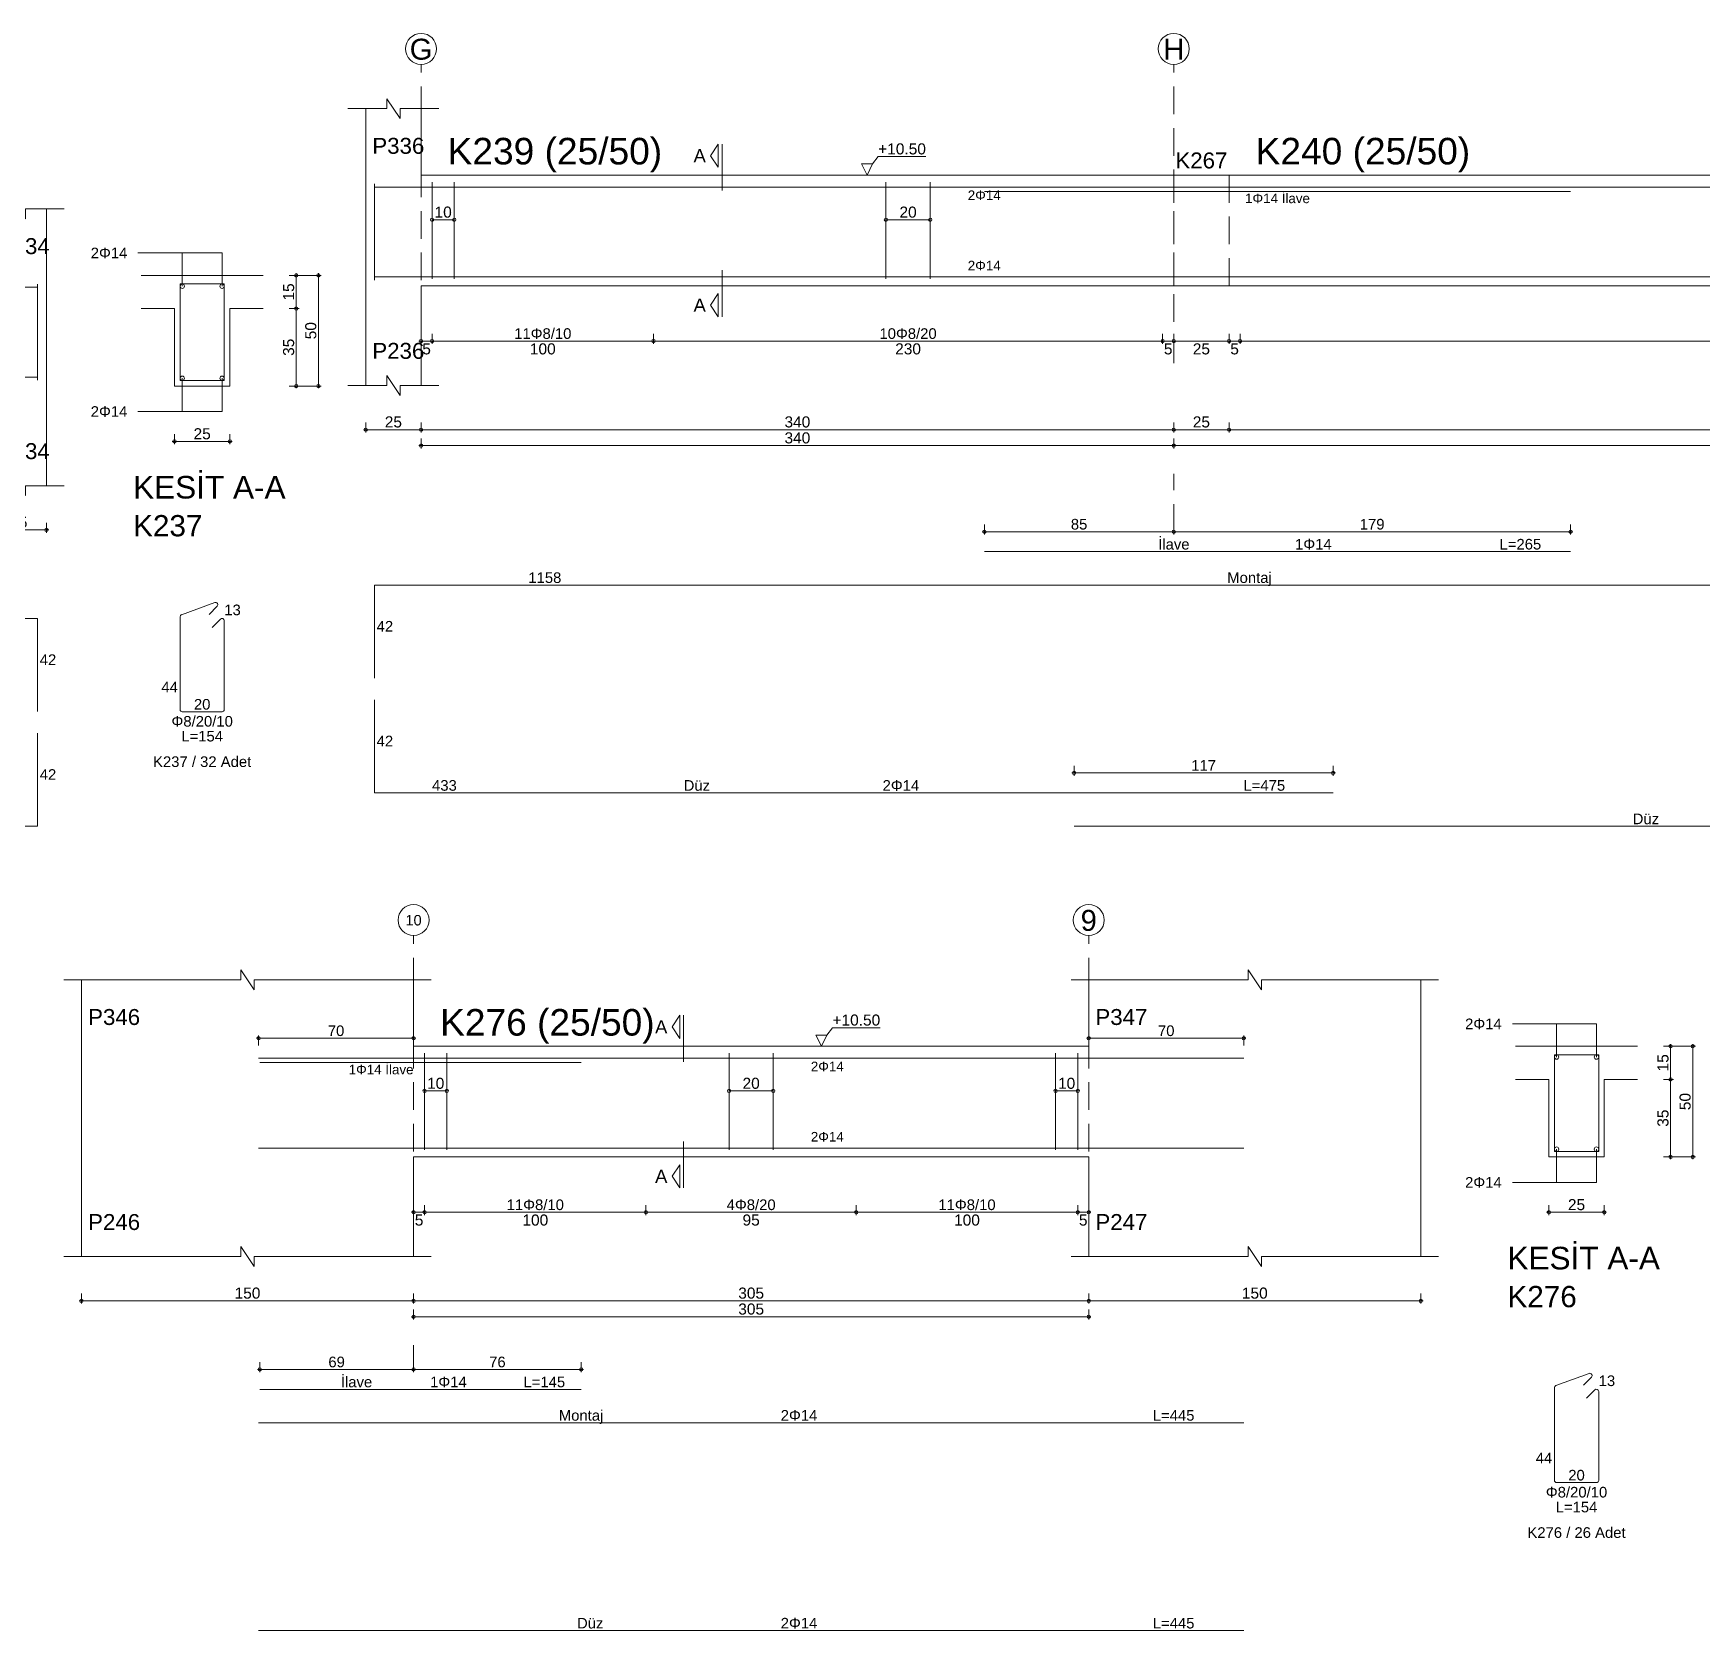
# Model space of a CAD drawing. Header units: millimetres. Extents: x 23801 to 80069, y 9628 to 14137.
# Drawn here: x 59257 to 60387, y 10750 to 11833 of the extents above; entities that cross this region are included whole.
import ezdxf

# ---------------------------------------------------------------- set-up
doc = ezdxf.new("R2010")
doc.units = ezdxf.units.MM
doc.linetypes.add('DASHDOT2', pattern=[12.7, 6.35, -3.175, 0, -3.175])
doc.linetypes.add('DASHED4', pattern=[18.75, 12.5, -6.25])
doc.layers.add('aks', color=251, linetype='DASHDOT2', lineweight=35)
for name, color, linetype in [('Donatı Topl. Uzun. Yazısı', 7, 'Continuous'), ('Donatı Uz. Yazısı', 7, 'Continuous'), ('Donatı Yazısı', 7, 'Continuous'), ('Donatı Çizgisi', 7, 'Continuous'), ('Kiriş', 7, 'Continuous'), ('Standart', 7, 'Continuous'), ('Ölçülendirme', 7, 'Continuous')]:
    doc.layers.add(name, color=color, linetype=linetype)
doc.styles.add('arial_1_18', font='arial.ttf', dxfattribs={"height": 0.2})

# ---------------------------------------------------------------- blocks, each defined once
blk = doc.blocks.new('IDE668Entity7477')
at = {"layer": 'Donatı Çizgisi', "color": 5, "linetype": 'Continuous', "lineweight": 5}
for points in [[(16754.14, 2039.3), (16754.14, 2082.7)], [(16754.14, 2081.3), (17221.14, 2081.3)], [(16780.14, 2039.9), (16780.14, 2083.5)], [(16790.14, 2039.9), (16790.14, 2083.5)], [(16977.64, 2039.9), (16977.64, 2083.5)], [(16997.64, 2039.9), (16997.64, 2083.5)], [(17185.14, 2039.9), (17185.14, 2083.5)], [(17195.14, 2039.9), (17195.14, 2083.5)], [(17221.14, 2039.3), (17221.14, 2082.7)], [(17285.48, 2039.2), (17285.48, 2082.8)], [(17285.48, 2082.8), (17305.48, 2082.8)], [(17305.48, 2039.2), (17305.48, 2082.8)], [(16754.14, 2040.7), (17221.14, 2040.7)], [(17285.48, 2039.2), (17305.48, 2039.2)], [(17286.15, 1933.44), (17301.15, 1938.91)], [(17298.58, 1933.59), (17302.22, 1937.23)], [(16754.14, 1889.7), (16754.14, 1931.7)], [(16754.14, 1931.7), (17221.14, 1931.7)], [(17221.14, 1889.7), (17221.14, 1931.7)], [(17285.48, 1890.62), (17285.48, 1932.49)], [(17299.96, 1927.68), (17303.74, 1931.46)], [(17305.48, 1890.62), (17305.48, 1930.74)], [(17286.5, 1889.6), (17304.46, 1889.6)], [(16754.14, 1837.85), (16754.14, 1879.85)], [(17221.14, 1837.85), (17221.14, 1879.85)], [(16754.14, 1837.85), (17221.14, 1837.85)]]:
    blk.add_lwpolyline(points, dxfattribs=at)
for centre in [(17286.48, 2081.8), (17304.48, 2081.8), (17286.48, 2040.2), (17304.48, 2040.2)]:
    blk.add_circle(centre, 1, dxfattribs=at)
for centre, start, end in [((17301.5, 1937.95), 315, 110), ((17286.5, 1932.49), 110, 180), ((17304.46, 1930.74), 0, 135), ((17286.5, 1890.62), 180, 270), ((17304.46, 1890.62), 270, 0)]:
    blk.add_arc(centre, 1.02, start, end, dxfattribs=at)
at = {"layer": 'Kiriş', "color": 1, "linetype": 'Continuous', "lineweight": 5}
for points in [[(16759.64, 2116.7), (16759.64, 2121.2)], [(16765.64, 2112.2), (16759.64, 2121.2)], [(17209.64, 2116.7), (17209.64, 2121.2)], [(17215.64, 2112.2), (17209.64, 2121.2)], [(16742.14, 2116.7), (16759.64, 2116.7)], [(16750.14, 1991.7), (16750.14, 2116.7)], [(16765.64, 2112.2), (16765.64, 2116.7)], [(16765.64, 2116.7), (16783.14, 2116.7)], [(16775.14, 2086.7), (16775.14, 2116.7)], [(17192.14, 2116.7), (17209.64, 2116.7)], [(17200.14, 2086.7), (17200.14, 2116.7)], [(17215.64, 2116.7), (17233.14, 2116.7)], [(17215.64, 2112.2), (17215.64, 2116.7)], [(17225.14, 1991.7), (17225.14, 2116.7)], [(16775.14, 2086.7), (17200.14, 2086.7)], [(17267.98, 2086.7), (17322.98, 2086.7)], [(17267.98, 2071.7), (17282.98, 2071.7)], [(17282.98, 2036.7), (17282.98, 2071.7)], [(17307.98, 2071.7), (17322.98, 2071.7)], [(17307.98, 2036.7), (17307.98, 2071.7)], [(16775.14, 2036.7), (17200.14, 2036.7)], [(16775.14, 1991.7), (16775.14, 2036.7)], [(17200.14, 1991.7), (17200.14, 2036.7)], [(17282.98, 2036.7), (17307.98, 2036.7)], [(16742.14, 1991.7), (16759.64, 1991.7)], [(16765.64, 1987.2), (16759.64, 1996.2)], [(16759.64, 1991.7), (16759.64, 1996.2)], [(16765.64, 1991.7), (16783.14, 1991.7)], [(16765.64, 1987.2), (16765.64, 1991.7)], [(17192.14, 1991.7), (17209.64, 1991.7)], [(17215.64, 1987.2), (17209.64, 1996.2)], [(17209.64, 1991.7), (17209.64, 1996.2)], [(17215.64, 1991.7), (17233.14, 1991.7)], [(17215.64, 1987.2), (17215.64, 1991.7)]]:
    blk.add_lwpolyline(points, dxfattribs=at)
at = {"layer": 'Ölçülendirme', "color": 1, "linetype": 'Continuous', "lineweight": 5}
for points in [[(16939.89, 2095.45), (16943.39, 2100.7)], [(16943.39, 2090.2), (16939.89, 2095.45)], [(16943.39, 2090.2), (16943.39, 2100.7)], [(16945.14, 2079.7), (16945.14, 2100.7)], [(17033.89, 2091.7), (17036.39, 2095.03)], [(17036.39, 2095.03), (17057.95, 2095.03)], [(17266.48, 2096.8), (17304.48, 2096.8)], [(17286.48, 2081.8), (17286.48, 2096.8)], [(17304.48, 2081.8), (17304.48, 2096.8)], [(17031.39, 2086.7), (17028.89, 2091.7)], [(17028.89, 2091.7), (17033.89, 2091.7)], [(17033.89, 2091.7), (17031.39, 2086.7)], [(17337.98, 2035.7), (17337.98, 2087.7)], [(17347.98, 2035.7), (17347.98, 2087.7)], [(17031.39, 2086.7), (17031.39, 2086.7)], [(17334.73, 2086.7), (17349.23, 2086.7)], [(16780.14, 2066.5), (16790.14, 2066.5)], [(16977.64, 2066.5), (16997.64, 2066.5)], [(17185.14, 2066.5), (17195.14, 2066.5)], [(17334.73, 2071.7), (17339.23, 2071.7)], [(16945.14, 2022.7), (16945.14, 2043.7)], [(17286.48, 2025.2), (17286.48, 2040.2)], [(17304.48, 2025.2), (17304.48, 2040.2)], [(17334.73, 2036.7), (17349.23, 2036.7)], [(16939.89, 2027.95), (16943.39, 2033.2)], [(16943.39, 2022.7), (16939.89, 2027.95)], [(16943.39, 2022.7), (16943.39, 2033.2)], [(17266.48, 2025.2), (17304.48, 2025.2)], [(16775.14, 2010.45), (16775.14, 2014.95)], [(16780.14, 2010.45), (16780.14, 2014.95)], [(16880.14, 2010.45), (16880.14, 2014.95)], [(17095.14, 2010.45), (17095.14, 2014.95)], [(17195.14, 2010.45), (17195.14, 2014.95)], [(17200.14, 2010.45), (17200.14, 2014.95)], [(17282.98, 2010.45), (17282.98, 2014.95)], [(17307.98, 2010.45), (17307.98, 2014.95)], [(16774.14, 2011.7), (17201.14, 2011.7)], [(17281.98, 2011.7), (17308.98, 2011.7)], [(16750.14, 1970.45), (16750.14, 1974.95)], [(16775.14, 1970.45), (16775.14, 1974.95)], [(17200.14, 1970.45), (17200.14, 1974.95)], [(17225.14, 1970.45), (17225.14, 1974.95)], [(16749.14, 1971.7), (17226.14, 1971.7)], [(16775.14, 1963.25), (16775.14, 1967.75)], [(17200.14, 1963.25), (17200.14, 1967.75)], [(16774.14, 1964.5), (17201.14, 1964.5)]]:
    blk.add_lwpolyline(points, dxfattribs=at)
for centre in [(17337.98, 2086.7), (17347.98, 2086.7), (17337.98, 2071.7), (16780.14, 2066.5), (16790.14, 2066.5), (16977.64, 2066.5), (16997.64, 2066.5), (17185.14, 2066.5), (17195.14, 2066.5), (17337.98, 2036.7), (17347.98, 2036.7), (16775.14, 2011.7), (16780.14, 2011.7), (16780.14, 2011.7), (16880.14, 2011.7), (16880.14, 2011.7), (17095.14, 2011.7), (17095.14, 2011.7), (17195.14, 2011.7), (17195.14, 2011.7), (17200.14, 2011.7), (17282.98, 2011.7), (17307.98, 2011.7), (16750.14, 1971.7), (16775.14, 1971.7), (16775.14, 1971.7), (17200.14, 1971.7), (17200.14, 1971.7), (17225.14, 1971.7), (16775.14, 1964.5), (17200.14, 1964.5)]:
    blk.add_circle(centre, 0.75, dxfattribs=at)
at = {"layer": 'Donatı Topl. Uzun. Yazısı', "color": 1, "linetype": 'Continuous', "lineweight": 5, "style": 'arial_1_18'}
for s, p in [('L=551', (17178.96, 1932.66)), ('L=154', (17286.06, 1876.16)), ('L=551', (17178.96, 1838.81))]:
    blk.add_text(s, height=4.8, dxfattribs=at).set_placement(p)
at = {"layer": 'Donatı Uz. Yazısı', "color": 1, "linetype": 'Continuous', "lineweight": 5, "style": 'arial_1_18'}
for s, p in [('467', (16782.16, 1932.66)), ('13', (17305.48, 1933.2)), ('42', (16755.1, 1910.7)), ('42', (17222.1, 1910.7)), ('44', (17277.06, 1898.32)), ('20', (17291.75, 1890.56)), ('42', (16755.1, 1858.85)), ('42', (17222.1, 1858.85)), ('467', (16782.16, 1838.81))]:
    blk.add_text(s, height=4.8, dxfattribs=at).set_placement(p)
at = {"layer": 'Donatı Yazısı', "color": 5, "linetype": 'Continuous', "lineweight": 5, "style": 'arial_1_18'}
for s, p in [('2Φ14', (17245.14, 2094.4)), ('2Φ14', (17245.14, 2022.8)), ('2Φ14', (17001.65, 1932.66)), ('Φ8/20/10', (17281.62, 1882.88)), ('K237 / 32 Adet', (17273.29, 1864.64)), ('2Φ14', (17001.65, 1838.81))]:
    blk.add_text(s, height=4.8, dxfattribs=at).set_placement(p)
for p in [(17014.6, 2075.42), (17014.6, 2043.66)]:
    blk.add_text('2Φ14', height=4.32, rotation=360, dxfattribs=at).set_placement(p)
at = {"layer": 'Donatı Yazısı', "color": 1, "linetype": 'Continuous', "lineweight": 5, "style": 'arial_1_18'}
for s, p in [('Montaj', (16897.46, 1932.66)), ('Düz', (16905.67, 1838.81))]:
    blk.add_text(s, height=4.8, dxfattribs=at).set_placement(p)
at = {"layer": 'Kiriş', "color": 1, "linetype": 'Continuous', "lineweight": 5, "style": 'arial_1_18'}
for s, height, p in [('P330', 7.2, (16753.14, 2096.3)), ('K237 (25/50)', 12, (16787.14, 2091.5)), ('P334', 7.2, (17203.14, 2096.3)), ('P230', 7.2, (16753.14, 2003.7)), ('P234', 7.2, (17203.14, 2003.7)), ('KESİT A-A', 10.2, (17264.28, 1985.9)), ('K237', 9.6, (17264.28, 1968.82))]:
    blk.add_text(s, height=height, dxfattribs=at).set_placement(p)
at = {"layer": 'Ölçülendirme', "color": 1, "linetype": 'Continuous', "lineweight": 5, "style": 'arial_1_18'}
for s, height, p in [('A', 5.95, (16932.25, 2092.48)), ('+10.50', 5, (17036.39, 2096.03)), ('A', 5.95, (16932.25, 2024.98)), ('25', 5, (17291.59, 2012.66)), ('5', 5, (16775.7, 2005.7)), ('100', 5, (16824.32, 2005.7)), ('215', 5, (16981.82, 2005.7)), ('100', 5, (17139.32, 2005.7)), ('5', 5, (17195.7, 2005.7)), ('25', 5, (16758.76, 1972.7)), ('425', 5, (16981.82, 1972.7)), ('25', 5, (17208.76, 1972.7)), ('425', 5, (16981.82, 1965.5))]:
    blk.add_text(s, height=height, dxfattribs=at).set_placement(p)
for s, rotation, p in [('15', 90, (17337.02, 2075.32)), ('10', 360, (16781.26, 2067.46)), ('20', 360, (16983.76, 2067.46)), ('10', 360, (17186.26, 2067.46)), ('50', 90, (17347.02, 2057.82)), ('35', 90, (17337.02, 2050.32))]:
    blk.add_text(s, height=5, rotation=rotation, dxfattribs=at).set_placement(p)
at = {"layer": 'Ölçülendirme', "color": 5, "linetype": 'Continuous', "lineweight": 5, "style": 'arial_1_18'}
for s, p in [('11Φ8/10', (16817.21, 2012.7)), ('10Φ8/20', (16974.71, 2012.7)), ('11Φ8/10', (17132.21, 2012.7))]:
    blk.add_text(s, height=4.8, dxfattribs=at).set_placement(p)
blk = doc.blocks.new('IDE668Entity7478')
at = {"layer": 'aks', "color": 30, "linetype": 'DASHED4', "lineweight": 5}
for points in [[(17394.35, 2047), (17394.35, 2182)], [(17734.35, 2047), (17734.35, 2182)], [(17734.35, 1970.9), (17734.35, 1997)]]:
    blk.add_lwpolyline(points, dxfattribs=at)
at = {"layer": 'aks', "color": 1, "linetype": 'Continuous', "lineweight": 5}
for centre in [(17394.35, 2189), (17734.35, 2189)]:
    blk.add_circle(centre, 7, dxfattribs=at)
at = {"layer": 'Donatı Çizgisi', "color": 5, "linetype": 'Continuous', "lineweight": 5}
for points in [[(17373.34, 2084.6), (17373.34, 2128)], [(17373.34, 2126.6), (19190.35, 2126.6)], [(17399.35, 2085.2), (17399.35, 2128.8)], [(17409.35, 2085.2), (17409.35, 2128.8)], [(17604.35, 2085.2), (17604.35, 2128.8)], [(17624.35, 2085.2), (17624.35, 2128.8)], [(17648.85, 2124.6), (17913.6, 2124.6)], [(17373.34, 2086), (19190.35, 2086)], [(17648.85, 1961.9), (17913.6, 1961.9)], [(17373.34, 1904.8), (17373.34, 1946.8)], [(17373.34, 1946.8), (18531.34, 1946.8)], [(17373.34, 1852.95), (17373.34, 1894.95)], [(17373.34, 1852.95), (17806.35, 1852.95)], [(17689.35, 1837.85), (18444.35, 1837.85)]]:
    blk.add_lwpolyline(points, dxfattribs=at)
at = {"layer": 'Kiriş', "color": 1, "linetype": 'Continuous', "lineweight": 5}
for points in [[(17378.85, 2162), (17378.85, 2166.5)], [(17384.85, 2157.5), (17378.85, 2166.5)], [(17361.34, 2162), (17378.85, 2162)], [(17369.34, 2037), (17369.34, 2162)], [(17384.85, 2157.5), (17384.85, 2162)], [(17384.85, 2162), (17402.35, 2162)], [(17394.35, 2132), (17394.35, 2162)], [(17394.35, 2132), (19194.35, 2132)], [(17394.35, 2082), (19194.35, 2082)], [(17394.35, 2037), (17394.35, 2082)], [(17361.34, 2037), (17378.85, 2037)], [(17384.85, 2032.5), (17378.85, 2041.5)], [(17378.85, 2037), (17378.85, 2041.5)], [(17384.85, 2037), (17402.35, 2037)], [(17384.85, 2032.5), (17384.85, 2037)]]:
    blk.add_lwpolyline(points, dxfattribs=at)
at = {"layer": 'Kiriş', "color": 1, "linetype": 'DASHED4', "lineweight": 5}
for points in [[(17734.35, 2082), (17734.35, 2132)], [(17759.35, 2082), (17759.35, 2132)]]:
    blk.add_lwpolyline(points, dxfattribs=at)
at = {"layer": 'Ölçülendirme', "color": 1, "linetype": 'Continuous', "lineweight": 5}
for points in [[(17525.1, 2140.75), (17528.6, 2146)], [(17528.6, 2135.5), (17525.1, 2140.75)], [(17528.6, 2135.5), (17528.6, 2146)], [(17530.35, 2125), (17530.35, 2146)], [(17598.35, 2137), (17600.85, 2140.33)], [(17600.85, 2140.33), (17622.41, 2140.33)], [(17595.85, 2132), (17593.35, 2137)], [(17593.35, 2137), (17598.35, 2137)], [(17598.35, 2137), (17595.85, 2132)], [(17595.85, 2132), (17595.85, 2132)], [(17399.35, 2111.8), (17409.35, 2111.8)], [(17604.35, 2111.8), (17624.35, 2111.8)], [(17530.35, 2068), (17530.35, 2089)], [(17525.1, 2073.25), (17528.6, 2078.5)], [(17528.6, 2068), (17525.1, 2073.25)], [(17528.6, 2068), (17528.6, 2078.5)], [(17394.35, 2055.75), (17394.35, 2060.25)], [(17399.35, 2055.75), (17399.35, 2060.25)], [(17499.35, 2055.75), (17499.35, 2060.25)], [(17729.35, 2055.75), (17729.35, 2060.25)], [(17734.35, 2055.75), (17734.35, 2060.25)], [(17759.35, 2055.75), (17759.35, 2060.25)], [(17764.35, 2055.75), (17764.35, 2060.25)], [(17393.35, 2057), (19195.35, 2057)], [(17369.34, 2015.75), (17369.34, 2020.25)], [(17394.35, 2015.75), (17394.35, 2020.25)], [(17734.35, 2015.75), (17734.35, 2020.25)], [(17759.35, 2015.75), (17759.35, 2020.25)], [(17368.34, 2017), (19195.35, 2017)], [(17394.35, 2008.55), (17394.35, 2013.05)], [(17734.35, 2008.55), (17734.35, 2013.05)], [(17393.35, 2009.8), (19195.35, 2009.8)], [(17647.85, 1970.9), (17735.35, 1970.9)], [(17648.85, 1969.65), (17648.85, 1974.15)], [(17733.35, 1970.9), (17914.6, 1970.9)], [(17734.35, 1969.65), (17734.35, 1974.15)], [(17734.35, 1969.65), (17734.35, 1974.15)], [(17913.6, 1969.65), (17913.6, 1974.15)], [(17688.35, 1861.95), (17807.35, 1861.95)], [(17689.35, 1860.7), (17689.35, 1865.2)], [(17806.35, 1860.7), (17806.35, 1865.2)]]:
    blk.add_lwpolyline(points, dxfattribs=at)
for centre in [(17399.35, 2111.8), (17409.35, 2111.8), (17604.35, 2111.8), (17624.35, 2111.8), (17394.35, 2057), (17399.35, 2057), (17399.35, 2057), (17499.35, 2057), (17499.35, 2057), (17729.35, 2057), (17729.35, 2057), (17734.35, 2057), (17734.35, 2057), (17759.35, 2057), (17759.35, 2057), (17764.35, 2057), (17764.35, 2057), (17369.34, 2017), (17394.35, 2017), (17394.35, 2017), (17734.35, 2017), (17734.35, 2017), (17759.35, 2017), (17759.35, 2017), (17394.35, 2009.8), (17734.35, 2009.8), (17734.35, 2009.8), (17648.85, 1970.9), (17734.35, 1970.9), (17734.35, 1970.9), (17913.6, 1970.9), (17689.35, 1861.95), (17806.35, 1861.95)]:
    blk.add_circle(centre, 0.75, dxfattribs=at)
at = {"layer": 'aks', "color": 1, "linetype": 'Continuous', "lineweight": 5, "style": 'arial_1_18'}
for s, p in [('G', (17389.21, 2184.12)), ('H', (17729.58, 2184.12))]:
    blk.add_text(s, height=9.45, dxfattribs=at).set_placement(p)
at = {"layer": 'Donatı Topl. Uzun. Yazısı', "color": 1, "linetype": 'Continuous', "lineweight": 5, "style": 'arial_1_18'}
for s, p in [('L=265', (17881.52, 1962.86)), ('L=475', (17765.86, 1853.91))]:
    blk.add_text(s, height=4.8, dxfattribs=at).set_placement(p)
at = {"layer": 'Donatı Uz. Yazısı', "color": 1, "linetype": 'Continuous', "lineweight": 5, "style": 'arial_1_18'}
for s, p in [('1158', (17442.82, 1947.76)), ('42', (17374.3, 1925.8)), ('42', (17374.3, 1873.95)), ('433', (17399.32, 1853.91))]:
    blk.add_text(s, height=4.8, dxfattribs=at).set_placement(p)
at = {"layer": 'Donatı Yazısı', "color": 5, "linetype": 'Continuous', "lineweight": 5, "style": 'arial_1_18'}
for p in [(17641.31, 2120.72), (17641.31, 2088.96)]:
    blk.add_text('2Φ14', height=4.32, rotation=360, dxfattribs=at).set_placement(p)
for s, height, p in [('1Φ14 İlave', 4.32, (17766.57, 2119.32)), ('1Φ14', 4.8, (17789.16, 1962.86)), ('2Φ14', 4.8, (17602.84, 1853.91))]:
    blk.add_text(s, height=height, dxfattribs=at).set_placement(p)
at = {"layer": 'Donatı Yazısı', "color": 1, "linetype": 'Continuous', "lineweight": 5, "style": 'arial_1_18'}
for s, p in [('İlave', (17727.34, 1962.86)), ('Montaj', (17758.52, 1947.76)), ('Düz', (17512.97, 1853.91)), ('Düz', (17941.67, 1838.81))]:
    blk.add_text(s, height=4.8, dxfattribs=at).set_placement(p)
at = {"layer": 'Kiriş', "color": 1, "linetype": 'Continuous', "lineweight": 5, "style": 'arial_1_18'}
for s, height, p in [('P336', 7.2, (17372.34, 2141.6)), ('K239 (25/50)', 12, (17406.35, 2136.8)), ('K240 (25/50)', 12, (17771.35, 2136.8)), ('K267', 7.2, (17735.1, 2135)), ('P236', 7.2, (17372.34, 2049))]:
    blk.add_text(s, height=height, dxfattribs=at).set_placement(p)
at = {"layer": 'Ölçülendirme', "color": 1, "linetype": 'Continuous', "lineweight": 5, "style": 'arial_1_18'}
for s, height, p in [('A', 5.95, (17517.45, 2137.77)), ('+10.50', 5, (17600.85, 2141.33)), ('A', 5.95, (17517.45, 2070.27)), ('5', 5, (17394.9, 2051)), ('100', 5, (17443.52, 2051)), ('230', 5, (17608.52, 2051)), ('5', 5, (17729.9, 2051)), ('25', 5, (17742.96, 2051)), ('5', 5, (17759.9, 2051)), ('25', 5, (17377.96, 2018)), ('340', 5, (17558.52, 2018)), ('25', 5, (17742.96, 2018)), ('340', 5, (17558.52, 2010.8))]:
    blk.add_text(s, height=height, dxfattribs=at).set_placement(p)
for s, p in [('10', (17400.46, 2112.76)), ('20', (17610.46, 2112.76))]:
    blk.add_text(s, height=5, rotation=360, dxfattribs=at).set_placement(p)
at = {"layer": 'Ölçülendirme', "color": 5, "linetype": 'Continuous', "lineweight": 5, "style": 'arial_1_18'}
for s, p in [('11Φ8/10', (17436.42, 2058)), ('10Φ8/20', (17601.42, 2058)), ('85', (17687.87, 1971.9)), ('179', (17818.38, 1971.9)), ('117', (17742.25, 1862.95))]:
    blk.add_text(s, height=4.8, dxfattribs=at).set_placement(p)
blk = doc.blocks.new('IDE668Entity7508')
at = {"layer": 'aks', "color": 30, "linetype": 'DASHED4', "lineweight": 5}
for points in [[(18429.83, 1648.65), (18429.83, 1783.65)], [(18734.83, 1648.65), (18734.83, 1783.65)], [(18429.83, 1587.65), (18429.83, 1598.65)]]:
    blk.add_lwpolyline(points, dxfattribs=at)
at = {"layer": 'aks', "color": 1, "linetype": 'Continuous', "lineweight": 5}
for centre in [(18429.83, 1790.65), (18734.83, 1790.65)]:
    blk.add_circle(centre, 7, dxfattribs=at)
at = {"layer": 'Donatı Çizgisi', "color": 5, "linetype": 'Continuous', "lineweight": 5}
for points in [[(18359.83, 1728.25), (18804.83, 1728.25)], [(18360.33, 1726.25), (18505.58, 1726.25)], [(18434.83, 1686.85), (18434.83, 1730.45)], [(18444.83, 1686.85), (18444.83, 1730.45)], [(18572.33, 1686.85), (18572.33, 1730.45)], [(18592.33, 1686.85), (18592.33, 1730.45)], [(18719.83, 1686.85), (18719.83, 1730.45)], [(18729.83, 1686.85), (18729.83, 1730.45)], [(18945.17, 1686.15), (18945.17, 1729.75)], [(18945.17, 1729.75), (18965.17, 1729.75)], [(18965.17, 1686.15), (18965.17, 1729.75)], [(18359.83, 1687.65), (18804.83, 1687.65)], [(18945.17, 1686.15), (18965.17, 1686.15)], [(18945.84, 1580.39), (18960.84, 1585.86)], [(18958.27, 1580.53), (18961.91, 1584.18)], [(18360.33, 1578.65), (18505.58, 1578.65)], [(18945.17, 1537.57), (18945.17, 1579.44)], [(18959.65, 1574.63), (18963.42, 1578.41)], [(18965.17, 1537.57), (18965.17, 1577.69)], [(18359.83, 1563.55), (18804.83, 1563.55)], [(18946.19, 1536.55), (18964.15, 1536.55)], [(18359.83, 1469.7), (18804.83, 1469.7)]]:
    blk.add_lwpolyline(points, dxfattribs=at)
for centre in [(18946.17, 1728.75), (18964.17, 1728.75), (18946.17, 1687.15), (18964.17, 1687.15)]:
    blk.add_circle(centre, 1, dxfattribs=at)
for centre, start, end in [((18961.19, 1584.9), 315, 110), ((18946.19, 1579.44), 110, 180), ((18964.15, 1577.69), 0, 135), ((18946.19, 1537.57), 180, 270), ((18964.15, 1537.57), 270, 0)]:
    blk.add_arc(centre, 1.02, start, end, dxfattribs=at)
at = {"layer": 'Kiriş', "color": 1, "linetype": 'Continuous', "lineweight": 5}
for points in [[(18271.83, 1763.65), (18351.83, 1763.65)], [(18279.83, 1638.65), (18279.83, 1763.65)], [(18351.83, 1763.65), (18351.83, 1768.15)], [(18357.83, 1759.15), (18351.83, 1768.15)], [(18357.83, 1759.15), (18357.83, 1763.65)], [(18357.83, 1763.65), (18437.83, 1763.65)], [(18429.83, 1733.65), (18429.83, 1763.65)], [(18726.83, 1763.65), (18806.83, 1763.65)], [(18734.83, 1733.65), (18734.83, 1763.65)], [(18806.83, 1763.65), (18806.83, 1768.15)], [(18812.83, 1759.15), (18806.83, 1768.15)], [(18812.83, 1763.65), (18892.83, 1763.65)], [(18812.83, 1759.15), (18812.83, 1763.65)], [(18884.83, 1638.65), (18884.83, 1763.65)], [(18429.83, 1733.65), (18734.83, 1733.65)], [(18927.67, 1733.65), (18982.67, 1733.65)], [(18927.67, 1718.65), (18942.67, 1718.65)], [(18942.67, 1683.65), (18942.67, 1718.65)], [(18967.67, 1718.65), (18982.67, 1718.65)], [(18967.67, 1683.65), (18967.67, 1718.65)], [(18429.83, 1683.65), (18734.83, 1683.65)], [(18429.83, 1638.65), (18429.83, 1683.65)], [(18734.83, 1638.65), (18734.83, 1683.65)], [(18942.67, 1683.65), (18967.67, 1683.65)], [(18357.83, 1634.15), (18351.83, 1643.15)], [(18351.83, 1638.65), (18351.83, 1643.15)], [(18812.83, 1634.15), (18806.83, 1643.15)], [(18806.83, 1638.65), (18806.83, 1643.15)], [(18271.83, 1638.65), (18351.83, 1638.65)], [(18357.83, 1638.65), (18437.83, 1638.65)], [(18357.83, 1634.15), (18357.83, 1638.65)], [(18726.83, 1638.65), (18806.83, 1638.65)], [(18812.83, 1638.65), (18892.83, 1638.65)], [(18812.83, 1634.15), (18812.83, 1638.65)]]:
    blk.add_lwpolyline(points, dxfattribs=at)
at = {"layer": 'Ölçülendirme', "color": 1, "linetype": 'Continuous', "lineweight": 5}
for points in [[(18546.58, 1742.4), (18550.08, 1747.65)], [(18550.08, 1737.15), (18546.58, 1742.4)], [(18550.08, 1737.15), (18550.08, 1747.65)], [(18551.83, 1726.65), (18551.83, 1747.65)], [(18616.58, 1738.65), (18619.08, 1741.98)], [(18619.08, 1741.98), (18640.64, 1741.98)], [(18926.17, 1743.75), (18964.17, 1743.75)], [(18946.17, 1728.75), (18946.17, 1743.75)], [(18964.17, 1728.75), (18964.17, 1743.75)], [(18358.83, 1737.25), (18430.83, 1737.25)], [(18359.83, 1734), (18359.83, 1738.5)], [(18429.83, 1734), (18429.83, 1738.5)], [(18614.08, 1733.65), (18611.58, 1738.65)], [(18611.58, 1738.65), (18616.58, 1738.65)], [(18616.58, 1738.65), (18614.08, 1733.65)], [(18614.08, 1733.65), (18614.08, 1733.65)], [(18733.83, 1737.25), (18805.83, 1737.25)], [(18734.83, 1734), (18734.83, 1738.5)], [(18804.83, 1734), (18804.83, 1738.5)], [(18994.42, 1733.65), (19008.92, 1733.65)], [(18997.67, 1682.65), (18997.67, 1734.65)], [(19007.67, 1682.65), (19007.67, 1734.65)], [(18994.42, 1718.65), (18998.92, 1718.65)], [(18434.83, 1713.45), (18444.83, 1713.45)], [(18572.33, 1713.45), (18592.33, 1713.45)], [(18719.83, 1713.45), (18729.83, 1713.45)], [(18551.83, 1669.65), (18551.83, 1690.65)], [(18946.17, 1672.15), (18946.17, 1687.15)], [(18964.17, 1672.15), (18964.17, 1687.15)], [(18994.42, 1683.65), (19008.92, 1683.65)], [(18546.58, 1674.9), (18550.08, 1680.15)], [(18550.08, 1669.65), (18546.58, 1674.9)], [(18550.08, 1669.65), (18550.08, 1680.15)], [(18926.17, 1672.15), (18964.17, 1672.15)], [(18428.83, 1658.65), (18735.83, 1658.65)], [(18429.83, 1657.4), (18429.83, 1661.9)], [(18434.83, 1657.4), (18434.83, 1661.9)], [(18534.83, 1657.4), (18534.83, 1661.9)], [(18629.83, 1657.4), (18629.83, 1661.9)], [(18729.83, 1657.4), (18729.83, 1661.9)], [(18734.83, 1657.4), (18734.83, 1661.9)], [(18941.67, 1658.65), (18968.67, 1658.65)], [(18942.67, 1657.4), (18942.67, 1661.9)], [(18967.67, 1657.4), (18967.67, 1661.9)], [(18279.83, 1617.4), (18279.83, 1621.9)], [(18429.83, 1617.4), (18429.83, 1621.9)], [(18734.83, 1617.4), (18734.83, 1621.9)], [(18884.83, 1617.4), (18884.83, 1621.9)], [(18278.83, 1618.65), (18885.83, 1618.65)], [(18429.83, 1610.2), (18429.83, 1614.7)], [(18734.83, 1610.2), (18734.83, 1614.7)], [(18428.83, 1611.45), (18735.83, 1611.45)], [(18360.33, 1586.4), (18360.33, 1590.9)], [(18429.83, 1586.4), (18429.83, 1590.9)], [(18429.83, 1586.4), (18429.83, 1590.9)], [(18505.58, 1586.4), (18505.58, 1590.9)], [(18359.33, 1587.65), (18430.83, 1587.65)], [(18428.83, 1587.65), (18506.58, 1587.65)]]:
    blk.add_lwpolyline(points, dxfattribs=at)
for centre in [(18359.83, 1737.25), (18429.83, 1737.25), (18734.83, 1737.25), (18804.83, 1737.25), (18997.67, 1733.65), (19007.67, 1733.65), (18997.67, 1718.65), (18434.83, 1713.45), (18444.83, 1713.45), (18572.33, 1713.45), (18592.33, 1713.45), (18719.83, 1713.45), (18729.83, 1713.45), (18997.67, 1683.65), (19007.67, 1683.65), (18429.83, 1658.65), (18434.83, 1658.65), (18434.83, 1658.65), (18534.83, 1658.65), (18534.83, 1658.65), (18629.83, 1658.65), (18629.83, 1658.65), (18729.83, 1658.65), (18729.83, 1658.65), (18734.83, 1658.65), (18942.67, 1658.65), (18967.67, 1658.65), (18279.83, 1618.65), (18429.83, 1618.65), (18429.83, 1618.65), (18734.83, 1618.65), (18734.83, 1618.65), (18884.83, 1618.65), (18429.83, 1611.45), (18734.83, 1611.45), (18360.33, 1587.65), (18429.83, 1587.65), (18429.83, 1587.65), (18505.58, 1587.65)]:
    blk.add_circle(centre, 0.75, dxfattribs=at)
at = {"layer": 'aks', "color": 1, "linetype": 'Continuous', "lineweight": 5, "style": 'arial_1_18'}
for s, height, p in [('9', 9.45, (18731.16, 1785.77)), ('10', 4.725, (18426.16, 1788.21))]:
    blk.add_text(s, height=height, dxfattribs=at).set_placement(p)
at = {"layer": 'Donatı Topl. Uzun. Yazısı', "color": 1, "linetype": 'Continuous', "lineweight": 5, "style": 'arial_1_18'}
for s, p in [('L=145', (18479.49, 1579.61)), ('L=445', (18763.75, 1564.51)), ('L=154', (18945.75, 1523.11)), ('L=445', (18763.75, 1470.66))]:
    blk.add_text(s, height=4.8, dxfattribs=at).set_placement(p)
at = {"layer": 'Donatı Uz. Yazısı', "color": 1, "linetype": 'Continuous', "lineweight": 5, "style": 'arial_1_18'}
for s, p in [('13', (18965.17, 1580.15)), ('44', (18936.75, 1545.27)), ('20', (18951.44, 1537.51))]:
    blk.add_text(s, height=4.8, dxfattribs=at).set_placement(p)
at = {"layer": 'Donatı Yazısı', "color": 5, "linetype": 'Continuous', "lineweight": 5, "style": 'arial_1_18'}
for s, height, p in [('2Φ14', 4.8, (18904.83, 1741.35)), ('1Φ14 İlave', 4.32, (18400.52, 1720.97)), ('2Φ14', 4.8, (18904.83, 1669.75)), ('1Φ14', 4.8, (18437.31, 1579.61)), ('2Φ14', 4.8, (18595.68, 1564.51)), ('Φ8/20/10', 4.8, (18941.31, 1529.83)), ('K276 / 26 Adet', 4.8, (18932.98, 1511.59)), ('2Φ14', 4.8, (18595.68, 1470.66))]:
    blk.add_text(s, height=height, dxfattribs=at).set_placement(p)
for p in [(18609.29, 1722.37), (18609.29, 1690.61)]:
    blk.add_text('2Φ14', height=4.32, rotation=360, dxfattribs=at).set_placement(p)
at = {"layer": 'Donatı Yazısı', "color": 1, "linetype": 'Continuous', "lineweight": 5, "style": 'arial_1_18'}
for s, p in [('İlave', (18397, 1579.61)), ('Montaj', (18495.45, 1564.51)), ('Düz', (18503.66, 1470.66))]:
    blk.add_text(s, height=4.8, dxfattribs=at).set_placement(p)
at = {"layer": 'Kiriş', "color": 1, "linetype": 'Continuous', "lineweight": 5, "style": 'arial_1_18'}
for s, height, p in [('P346', 7.2, (18282.83, 1743.25)), ('K276 (25/50)', 12, (18441.83, 1738.45)), ('P347', 7.2, (18737.83, 1743.25)), ('P246', 7.2, (18282.83, 1650.65)), ('P247', 7.2, (18737.83, 1650.65)), ('KESİT A-A', 10.2, (18923.97, 1632.85)), ('K276', 9.6, (18923.97, 1615.77))]:
    blk.add_text(s, height=height, dxfattribs=at).set_placement(p)
at = {"layer": 'Ölçülendirme', "color": 1, "linetype": 'Continuous', "lineweight": 5, "style": 'arial_1_18'}
for s, height, p in [('70', 4.8, (18391.1, 1738.25)), ('A', 5.95, (18538.94, 1739.42)), ('+10.50', 5, (18619.08, 1742.98)), ('70', 4.8, (18766.1, 1738.25)), ('A', 5.95, (18538.94, 1671.92)), ('25', 5, (18951.28, 1659.61)), ('5', 5, (18430.39, 1652.65)), ('100', 5, (18479.01, 1652.65)), ('95', 5, (18578.45, 1652.65)), ('100', 5, (18674, 1652.65)), ('5', 5, (18730.39, 1652.65)), ('150', 5, (18349, 1619.65)), ('305', 5, (18576.51, 1619.65)), ('150', 5, (18804.01, 1619.65)), ('305', 5, (18576.51, 1612.45))]:
    blk.add_text(s, height=height, dxfattribs=at).set_placement(p)
for s, rotation, p in [('15', 90, (18996.71, 1722.27)), ('10', 360, (18435.95, 1714.41)), ('20', 360, (18578.45, 1714.41)), ('10', 360, (18720.95, 1714.41)), ('50', 90, (19006.71, 1704.77)), ('35', 90, (18996.71, 1697.27))]:
    blk.add_text(s, height=5, rotation=rotation, dxfattribs=at).set_placement(p)
at = {"layer": 'Ölçülendirme', "color": 5, "linetype": 'Continuous', "lineweight": 5, "style": 'arial_1_18'}
for s, p in [('11Φ8/10', (18471.9, 1659.65)), ('4Φ8/20', (18571.27, 1659.65)), ('11Φ8/10', (18666.9, 1659.65)), ('69', (18391.35, 1588.65)), ('76', (18463.98, 1588.65))]:
    blk.add_text(s, height=4.8, dxfattribs=at).set_placement(p)

msp = doc.modelspace()

# ---------------------------------------------------------------- block references
at = {"layer": 'Standart', "xscale": 1.5, "yscale": 1.5, "zscale": 1.5}
for name, p in [('IDE668Entity7478', (33428.2, 8538.6)), ('IDE668Entity7477', (33428.2, 8538.6)), ('IDE668Entity7508', (31869.9, 8545.9))]:
    msp.add_blockref(name, p, dxfattribs=at)

doc.saveas('drawing.dxf')
